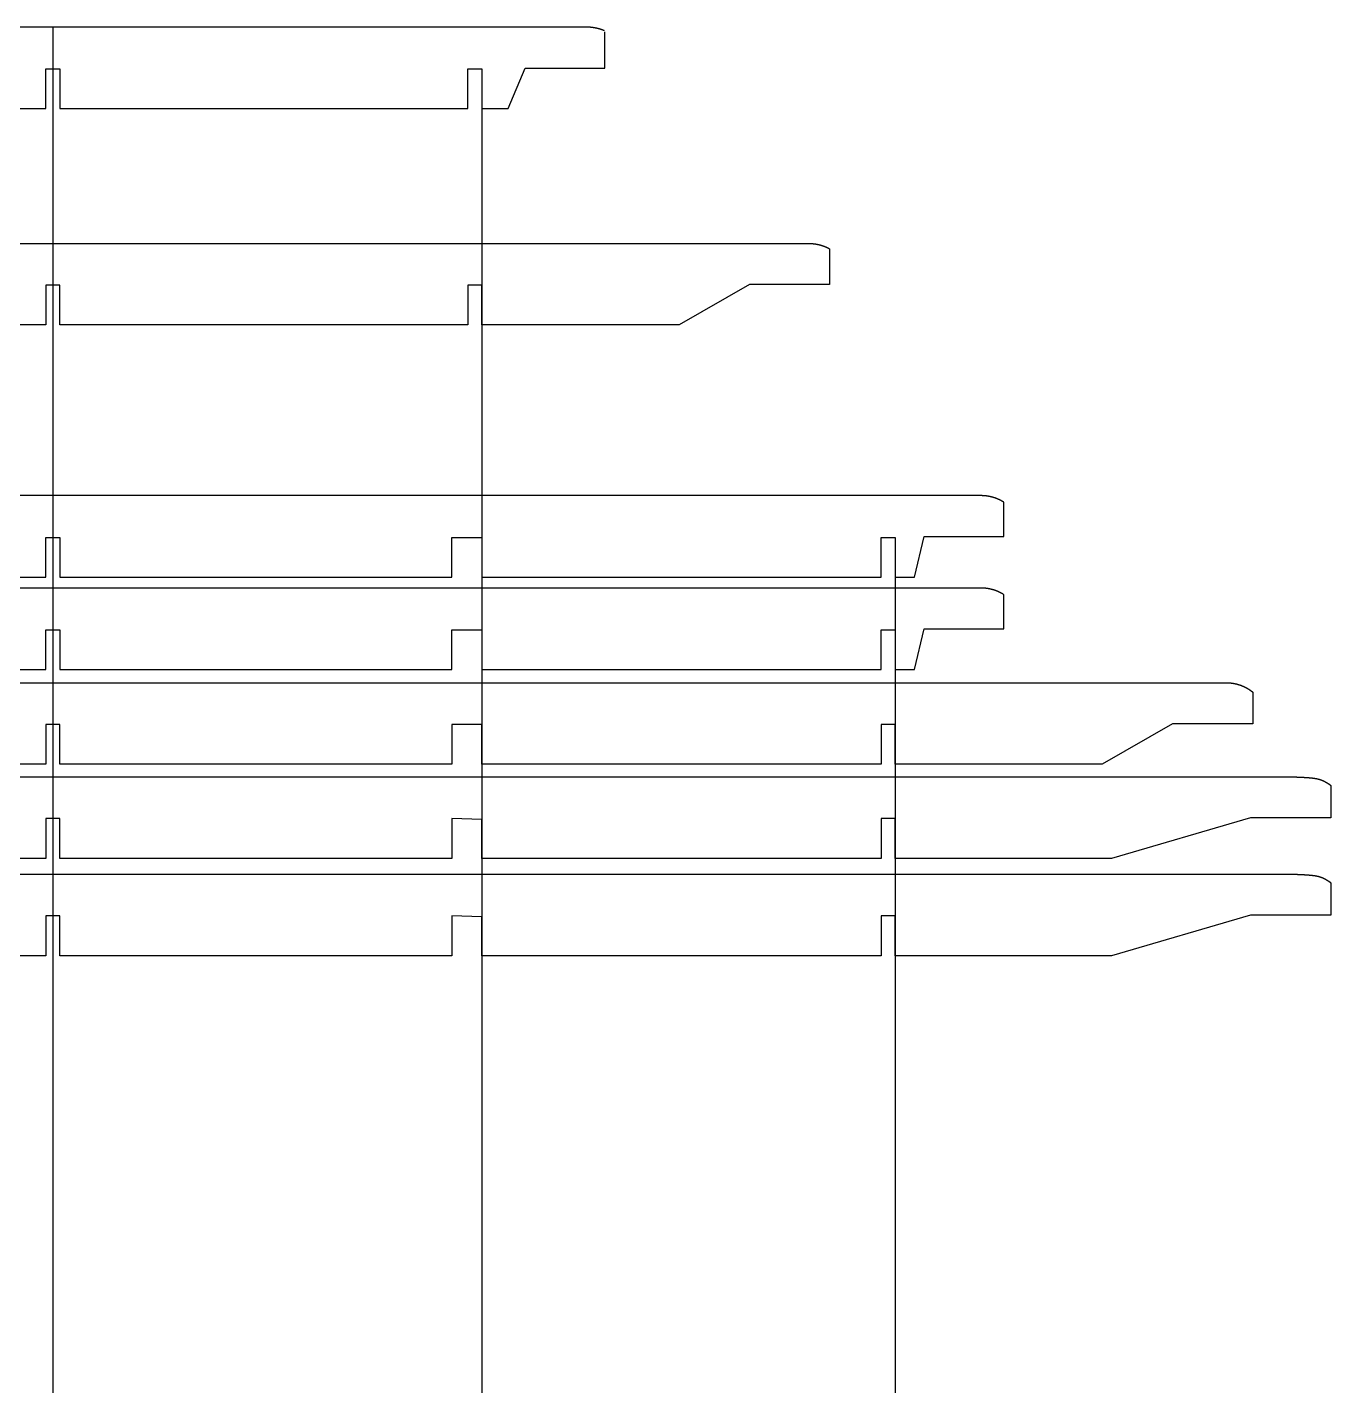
# Model space of a CAD drawing. Header units: inches. Extents: x -1514 to 1282, y -2074 to 286.
# Drawn here: x -766.76 to -733.97, y -480.41 to -446.22 of the extents above; entities that cross this region are included whole.
import ezdxf

# ---------------------------------------------------------------- set-up
doc = ezdxf.new("R2010")
doc.units = ezdxf.units.IN
doc.header["$LTSCALE"] = 0.1
doc.header["$MEASUREMENT"] = 0

msp = doc.modelspace()

# ---------------------------------------------------------------- linework, layer by layer
at = {"color": 3}
for p, q in [((-766.11619, -446.22219), (-766.10619, -538.7754)), ((-755.32692, -448.27219), (-755.32692, -539.32947)), ((-744.92567, -460.06), (-744.92567, -537.46393))]:
    msp.add_line(p, q, dxfattribs=at)
at = {"color": 7, "linetype": 'Continuous', "lineweight": 25}
for points in [[(-752.24211, -446.31229), (-752.24553, -446.31081), (-752.249, -446.30933), (-752.25248, -446.30786), (-752.25596, -446.3064), (-752.25945, -446.30496), (-752.26295, -446.30353), (-752.26645, -446.30211), (-752.26995, -446.30071), (-752.27347, -446.29931), (-752.27698, -446.29793), (-752.28051, -446.29656), (-752.28404, -446.29521), (-752.28757, -446.29387), (-752.29111, -446.29254), (-752.29465, -446.29122), (-752.2982, -446.28992), (-752.30176, -446.28863), (-752.30532, -446.28735), (-752.30888, -446.28608), (-752.31245, -446.28483), (-752.31603, -446.28359), (-752.31961, -446.28236), (-752.32319, -446.28115), (-752.32678, -446.27995), (-752.33037, -446.27876), (-752.33397, -446.27758), (-752.33757, -446.27641), (-752.34117, -446.27526), (-752.34478, -446.27412), (-752.3484, -446.273), (-752.35202, -446.27188), (-752.35564, -446.27078), (-752.35927, -446.26969), (-752.3629, -446.26862), (-752.36653, -446.26755), (-752.37017, -446.2665), (-752.37381, -446.26546), (-752.37746, -446.26444), (-752.38111, -446.26342), (-752.38476, -446.26242), (-752.38841, -446.26143), (-752.39207, -446.26046), (-752.39574, -446.25949), (-752.3994, -446.25854), (-752.40307, -446.2576), (-752.40674, -446.25668), (-752.41042, -446.25576), (-752.4141, -446.25486), (-752.41778, -446.25397), (-752.42146, -446.2531), (-752.42515, -446.25223), (-752.42884, -446.25138), (-752.43253, -446.25054), (-752.43622, -446.24972), (-752.43992, -446.2489), (-752.44362, -446.2481), (-752.44732, -446.24731), (-752.45102, -446.24654), (-752.45473, -446.24577), (-752.45844, -446.24502), (-752.46215, -446.24428), (-752.46586, -446.24356), (-752.46958, -446.24284), (-752.47329, -446.24214), (-752.47701, -446.24145), (-752.48073, -446.24077), (-752.48445, -446.24011), (-752.48817, -446.23945), (-752.4919, -446.23881), (-752.49562, -446.23819), (-752.49935, -446.23757), (-752.50308, -446.23697), (-752.50681, -446.23637), (-752.51054, -446.2358), (-752.51427, -446.23523), (-752.51801, -446.23468), (-752.52174, -446.23413), (-752.52548, -446.2336), (-752.52921, -446.23309), (-752.53295, -446.23258), (-752.53669, -446.23209), (-752.54043, -446.23161), (-752.54417, -446.23114), (-752.54791, -446.23068), (-752.55165, -446.23024), (-752.55539, -446.22981), (-752.55913, -446.22939), (-752.56287, -446.22898), (-752.56661, -446.22859), (-752.57035, -446.22821), (-752.5741, -446.22784), (-752.57784, -446.22748), (-752.58158, -446.22713), (-752.58532, -446.2268), (-752.5891, -446.22647), (-752.59289, -446.22616), (-752.59668, -446.22586), (-752.60048, -446.22557), (-752.60427, -446.22529), (-752.60806, -446.22503), (-752.61186, -446.22477), (-752.61565, -446.22453), (-752.61945, -446.2243), (-752.62325, -446.22409), (-752.62704, -446.22388), (-752.63084, -446.22369), (-752.63464, -446.2235), (-752.63844, -446.22333), (-752.64224, -446.22318), (-752.64604, -446.22303), (-752.64984, -446.2229), (-752.65364, -446.22277), (-752.65744, -446.22266), (-752.66124, -446.22256), (-752.66504, -446.22248), (-752.66884, -446.2224), (-752.67265, -446.22234), (-752.67645, -446.22228), (-752.68025, -446.22224), (-752.68405, -446.22221), (-752.68785, -446.2222), (-752.69163, -446.22219), (-779.54075, -446.22219)], [(-776.5554, -448.27219), (-766.29116, -448.27219), (-766.29116, -447.27219), (-765.94116, -447.27219), (-765.94116, -448.27219), (-755.67692, -448.27219), (-755.67692, -447.27219), (-755.32692, -447.27219), (-755.32692, -448.27219), (-754.66172, -448.27219), (-754.23518, -447.25134), (-752.22683, -447.25134), (-752.22683, -446.33535)], [(-785.12623, -451.66399), (-747.10615, -451.66399), (-747.10195, -451.66399), (-747.09773, -451.66402), (-747.09351, -451.66405), (-747.08929, -451.66411), (-747.08507, -451.66418), (-747.08085, -451.66426), (-747.07662, -451.66436), (-747.0724, -451.66448), (-747.06818, -451.66461), (-747.06396, -451.66475), (-747.05974, -451.66491), (-747.05552, -451.66509), (-747.0513, -451.66528), (-747.04708, -451.66549), (-747.04286, -451.66571), (-747.03864, -451.66595), (-747.03442, -451.6662), (-747.0302, -451.66647), (-747.02598, -451.66676), (-747.02177, -451.66706), (-747.01755, -451.66738), (-747.01334, -451.66771), (-747.00913, -451.66805), (-747.00492, -451.66842), (-747.00071, -451.6688), (-746.9965, -451.66919), (-746.99229, -451.6696), (-746.98809, -451.67002), (-746.98388, -451.67046), (-746.97968, -451.67092), (-746.97548, -451.67139), (-746.97128, -451.67188), (-746.96709, -451.67239), (-746.96289, -451.6729), (-746.9587, -451.67344), (-746.95451, -451.67399), (-746.95032, -451.67456), (-746.94614, -451.67514), (-746.94196, -451.67574), (-746.93778, -451.67635), (-746.93361, -451.67698), (-746.93152, -451.6773), (-746.92945, -451.67762), (-746.92533, -451.67828), (-746.9212, -451.67895), (-746.91708, -451.67963), (-746.91295, -451.68034), (-746.90883, -451.68106), (-746.90471, -451.68179), (-746.90059, -451.68254), (-746.89647, -451.68331), (-746.89236, -451.6841), (-746.88824, -451.6849), (-746.88413, -451.68571), (-746.88002, -451.68654), (-746.87591, -451.68739), (-746.87181, -451.68826), (-746.8677, -451.68914), (-746.8636, -451.69003), (-746.85951, -451.69094), (-746.85541, -451.69187), (-746.85132, -451.69282), (-746.84723, -451.69378), (-746.84314, -451.69475), (-746.83906, -451.69574), (-746.83498, -451.69675), (-746.8309, -451.69778), (-746.82683, -451.69881), (-746.82276, -451.69987), (-746.81869, -451.70094), (-746.81463, -451.70203), (-746.81057, -451.70313), (-746.80651, -451.70425), (-746.80246, -451.70539), (-746.79841, -451.70654), (-746.79437, -451.70771), (-746.79033, -451.70889), (-746.7863, -451.71009), (-746.78227, -451.7113), (-746.77824, -451.71253), (-746.77422, -451.71378), (-746.7702, -451.71504), (-746.76619, -451.71632), (-746.76219, -451.71761), (-746.75818, -451.71892), (-746.75419, -451.72025), (-746.7502, -451.72159), (-746.74621, -451.72294), (-746.74223, -451.72432), (-746.73825, -451.72571), (-746.73429, -451.72711), (-746.73032, -451.72853), (-746.72636, -451.72997), (-746.72241, -451.73142), (-746.71847, -451.73288), (-746.71453, -451.73437), (-746.71059, -451.73586), (-746.70667, -451.73738), (-746.70274, -451.73891), (-746.69883, -451.74045), (-746.69492, -451.74202), (-746.69102, -451.74359), (-746.68713, -451.74519), (-746.68324, -451.74679), (-746.67936, -451.74842), (-746.67549, -451.75006), (-746.67162, -451.75171), (-746.66776, -451.75338), (-746.66391, -451.75507), (-746.66007, -451.75677), (-746.65623, -451.75849), (-746.6524, -451.76022), (-746.64858, -451.76197), (-746.64477, -451.76374), (-746.64096, -451.76552), (-746.63716, -451.76731), (-746.63338, -451.76912), (-746.62959, -451.77095), (-746.62582, -451.77279), (-746.62206, -451.77465), (-746.6183, -451.77652), (-746.61456, -451.77841), (-746.61082, -451.78032), (-746.60709, -451.78224), (-746.60337, -451.78417), (-746.59966, -451.78613), (-746.59596, -451.78809), (-746.59227, -451.79007), (-746.57555, -451.79914), (-746.57555, -452.69345), (-748.59385, -452.69345), (-750.36146, -453.71399), (-755.32693, -453.71399), (-755.32693, -452.71399), (-755.67693, -452.71399), (-755.67693, -453.71399), (-765.94117, -453.71399), (-765.94117, -452.71399), (-766.29117, -452.71399), (-766.29117, -453.71399), (-776.55541, -453.71399)], [(-776.15415, -460.06), (-766.28991, -460.06), (-766.28991, -459.06), (-765.93991, -459.06), (-765.93991, -460.06), (-756.07567, -460.06), (-756.07567, -459.06), (-755.32567, -459.06), (-755.32567, -460.06), (-745.27567, -460.06), (-745.27567, -459.06), (-744.92567, -459.06), (-744.92567, -460.06), (-744.43833, -460.06), (-744.19443, -459.03969), (-742.18916, -459.03969), (-742.18916, -458.17862), (-742.20469, -458.16881), (-742.20863, -458.16635), (-742.21259, -458.1639), (-742.21656, -458.16147), (-742.22054, -458.15906), (-742.22454, -458.15667), (-742.22854, -458.1543), (-742.23256, -458.15194), (-742.23659, -458.1496), (-742.24064, -458.14728), (-742.24469, -458.14498), (-742.24876, -458.1427), (-742.25284, -458.14044), (-742.25693, -458.1382), (-742.26103, -458.13597), (-742.26514, -458.13376), (-742.26926, -458.13158), (-742.27339, -458.12941), (-742.27754, -458.12726), (-742.28169, -458.12512), (-742.28585, -458.12301), (-742.29003, -458.12092), (-742.29421, -458.11884), (-742.29841, -458.11679), (-742.30261, -458.11475), (-742.30682, -458.11273), (-742.31105, -458.11073), (-742.31528, -458.10875), (-742.31952, -458.10679), (-742.32377, -458.10485), (-742.32803, -458.10292), (-742.3323, -458.10102), (-742.33658, -458.09913), (-742.34087, -458.09727), (-742.34516, -458.09542), (-742.34946, -458.0936), (-742.35378, -458.09179), (-742.35809, -458.09), (-742.36242, -458.08823), (-742.36676, -458.08648), (-742.3711, -458.08475), (-742.37545, -458.08304), (-742.37981, -458.08135), (-742.38417, -458.07968), (-742.38854, -458.07802), (-742.39292, -458.07639), (-742.39731, -458.07478), (-742.4017, -458.07318), (-742.4061, -458.07161), (-742.4105, -458.07006), (-742.41491, -458.06852), (-742.41933, -458.06701), (-742.42376, -458.06551), (-742.42819, -458.06404), (-742.43262, -458.06258), (-742.43706, -458.06115), (-742.44151, -458.05973), (-742.44596, -458.05833), (-742.45042, -458.05696), (-742.45488, -458.0556), (-742.45935, -458.05427), (-742.46382, -458.05295), (-742.4683, -458.05166), (-742.47278, -458.05038), (-742.47726, -458.04913), (-742.48175, -458.04789), (-742.48625, -458.04668), (-742.49075, -458.04548), (-742.49525, -458.04431), (-742.49975, -458.04316), (-742.50426, -458.04202), (-742.50878, -458.04091), (-742.51329, -458.03982), (-742.51781, -458.03875), (-742.52234, -458.0377), (-742.52687, -458.03666), (-742.53143, -458.03565), (-742.536, -458.03465), (-742.54058, -458.03367), (-742.54516, -458.03271), (-742.54974, -458.03177), (-742.55433, -458.03085), (-742.55893, -458.02995), (-742.56353, -458.02907), (-742.56813, -458.02822), (-742.57274, -458.02738), (-742.57735, -458.02656), (-742.58196, -458.02576), (-742.58658, -458.02498), (-742.59121, -458.02422), (-742.59583, -458.02348), (-742.60046, -458.02276), (-742.6051, -458.02206), (-742.60973, -458.02138), (-742.61437, -458.02072), (-742.61902, -458.02008), (-742.62366, -458.01945), (-742.62831, -458.01885), (-742.63296, -458.01827), (-742.63761, -458.01771), (-742.64227, -458.01717), (-742.64693, -458.01665), (-742.65159, -458.01614), (-742.65625, -458.01566), (-742.66091, -458.0152), (-742.66558, -458.01476), (-742.67024, -458.01433), (-742.67491, -458.01393), (-742.67958, -458.01355), (-742.68425, -458.01318), (-742.68892, -458.01284), (-742.6936, -458.01251), (-742.69827, -458.01221), (-742.70295, -458.01192), (-742.70762, -458.01166), (-742.7123, -458.01141), (-742.71697, -458.01118), (-742.72165, -458.01098), (-742.72633, -458.01079), (-742.731, -458.01062), (-742.73568, -458.01048), (-742.74036, -458.01035), (-742.74503, -458.01024), (-742.74971, -458.01015), (-742.75438, -458.01008), (-742.75906, -458.01003), (-742.76373, -458.01001), (-742.76838, -458.01), (-789.46145, -458.01)], [(-776.1539, -462.38545), (-766.28965, -462.38545), (-766.28965, -461.38545), (-765.93965, -461.38545), (-765.93965, -462.38545), (-756.07541, -462.38545), (-756.07541, -461.38545), (-755.32541, -461.38545), (-755.32541, -462.38545), (-745.27541, -462.38545), (-745.27541, -461.38545), (-744.92541, -461.38545), (-744.92541, -462.38545), (-744.43808, -462.38545), (-744.19418, -461.36514), (-742.18891, -461.36514), (-742.18891, -460.50407), (-742.20444, -460.49426), (-742.20838, -460.4918), (-742.21234, -460.48935), (-742.21631, -460.48692), (-742.22029, -460.48451), (-742.22429, -460.48212), (-742.22829, -460.47975), (-742.23231, -460.47739), (-742.23634, -460.47505), (-742.24039, -460.47273), (-742.24444, -460.47043), (-742.24851, -460.46815), (-742.25259, -460.46589), (-742.25667, -460.46365), (-742.26077, -460.46142), (-742.26489, -460.45921), (-742.26901, -460.45703), (-742.27314, -460.45486), (-742.27728, -460.45271), (-742.28144, -460.45057), (-742.2856, -460.44846), (-742.28978, -460.44637), (-742.29396, -460.44429), (-742.29816, -460.44224), (-742.30236, -460.4402), (-742.30657, -460.43818), (-742.3108, -460.43618), (-742.31503, -460.4342), (-742.31927, -460.43224), (-742.32352, -460.4303), (-742.32778, -460.42837), (-742.33205, -460.42647), (-742.33633, -460.42458), (-742.34062, -460.42272), (-742.34491, -460.42087), (-742.34921, -460.41905), (-742.35352, -460.41724), (-742.35784, -460.41545), (-742.36217, -460.41368), (-742.36651, -460.41193), (-742.37085, -460.4102), (-742.3752, -460.40849), (-742.37955, -460.4068), (-742.38392, -460.40513), (-742.38829, -460.40347), (-742.39267, -460.40184), (-742.39706, -460.40023), (-742.40145, -460.39863), (-742.40585, -460.39706), (-742.41025, -460.39551), (-742.41466, -460.39397), (-742.41908, -460.39246), (-742.4235, -460.39096), (-742.42793, -460.38949), (-742.43237, -460.38803), (-742.43681, -460.3866), (-742.44126, -460.38518), (-742.44571, -460.38378), (-742.45017, -460.38241), (-742.45463, -460.38105), (-742.4591, -460.37972), (-742.46357, -460.3784), (-742.46805, -460.37711), (-742.47253, -460.37583), (-742.47701, -460.37458), (-742.4815, -460.37334), (-742.486, -460.37213), (-742.4905, -460.37093), (-742.495, -460.36976), (-742.4995, -460.36861), (-742.50401, -460.36747), (-742.50853, -460.36636), (-742.51304, -460.36527), (-742.51756, -460.3642), (-742.52209, -460.36315), (-742.52662, -460.36211), (-742.53118, -460.3611), (-742.53575, -460.3601), (-742.54033, -460.35912), (-742.54491, -460.35816), (-742.54949, -460.35722), (-742.55408, -460.3563), (-742.55868, -460.3554), (-742.56328, -460.35452), (-742.56788, -460.35367), (-742.57249, -460.35283), (-742.5771, -460.35201), (-742.58171, -460.35121), (-742.58633, -460.35043), (-742.59096, -460.34967), (-742.59558, -460.34893), (-742.60021, -460.34821), (-742.60485, -460.34751), (-742.60948, -460.34683), (-742.61412, -460.34617), (-742.61876, -460.34553), (-742.62341, -460.3449), (-742.62806, -460.3443), (-742.63271, -460.34372), (-742.63736, -460.34316), (-742.64202, -460.34262), (-742.64667, -460.3421), (-742.65133, -460.34159), (-742.656, -460.34111), (-742.66066, -460.34065), (-742.66532, -460.34021), (-742.66999, -460.33978), (-742.67466, -460.33938), (-742.67933, -460.339), (-742.684, -460.33863), (-742.68867, -460.33829), (-742.69335, -460.33796), (-742.69802, -460.33766), (-742.70269, -460.33737), (-742.70737, -460.33711), (-742.71205, -460.33686), (-742.71672, -460.33663), (-742.7214, -460.33643), (-742.72608, -460.33624), (-742.73075, -460.33607), (-742.73543, -460.33593), (-742.74011, -460.3358), (-742.74478, -460.33569), (-742.74946, -460.3356), (-742.75413, -460.33553), (-742.75881, -460.33548), (-742.76348, -460.33546), (-742.76812, -460.33545), (-789.4612, -460.33545)], [(-795.63743, -462.71819), (-736.59138, -462.71819), (-736.58595, -462.71821), (-736.58049, -462.71825), (-736.57503, -462.71832), (-736.56956, -462.71842), (-736.56409, -462.71855), (-736.55863, -462.71871), (-736.55316, -462.7189), (-736.54769, -462.71912), (-736.54222, -462.71937), (-736.53675, -462.71964), (-736.53128, -462.71994), (-736.52581, -462.72028), (-736.52034, -462.72064), (-736.51487, -462.72103), (-736.50941, -462.72145), (-736.50394, -462.72189), (-736.49848, -462.72237), (-736.49301, -462.72287), (-736.48755, -462.72341), (-736.48209, -462.72397), (-736.47663, -462.72456), (-736.47118, -462.72518), (-736.46573, -462.72582), (-736.46028, -462.7265), (-736.45483, -462.7272), (-736.44939, -462.72794), (-736.44395, -462.7287), (-736.43851, -462.72949), (-736.43308, -462.7303), (-736.42765, -462.73115), (-736.42223, -462.73202), (-736.41681, -462.73292), (-736.4114, -462.73385), (-736.40599, -462.73481), (-736.40058, -462.7358), (-736.39518, -462.73681), (-736.38979, -462.73785), (-736.3844, -462.73892), (-736.37902, -462.74002), (-736.37365, -462.74115), (-736.36828, -462.7423), (-736.36292, -462.74349), (-736.35756, -462.7447), (-736.35221, -462.74594), (-736.34687, -462.7472), (-736.34154, -462.7485), (-736.33621, -462.74982), (-736.3309, -462.75117), (-736.32559, -462.75254), (-736.32029, -462.75395), (-736.31499, -462.75538), (-736.30971, -462.75684), (-736.30444, -462.75833), (-736.29917, -462.75985), (-736.29392, -462.76139), (-736.28867, -462.76296), (-736.28343, -462.76456), (-736.27821, -462.76619), (-736.27299, -462.76784), (-736.26779, -462.76952), (-736.26259, -462.77123), (-736.25741, -462.77297), (-736.25224, -462.77473), (-736.24708, -462.77652), (-736.24193, -462.77834), (-736.23679, -462.78019), (-736.23166, -462.78206), (-736.22653, -462.78397), (-736.22142, -462.7859), (-736.21631, -462.78786), (-736.21121, -462.78985), (-736.20612, -462.79187), (-736.20104, -462.79392), (-736.19597, -462.79599), (-736.19091, -462.79809), (-736.18586, -462.80022), (-736.18082, -462.80238), (-736.17579, -462.80456), (-736.17078, -462.80677), (-736.16577, -462.80901), (-736.16077, -462.81128), (-736.15578, -462.81357), (-736.15081, -462.81589), (-736.14585, -462.81824), (-736.1409, -462.82061), (-736.13596, -462.82301), (-736.13103, -462.82544), (-736.12612, -462.82789), (-736.12121, -462.83037), (-736.11632, -462.83287), (-736.11145, -462.83541), (-736.10659, -462.83796), (-736.10174, -462.84055), (-736.0969, -462.84316), (-736.09208, -462.84579), (-736.08727, -462.84846), (-736.08248, -462.85114), (-736.0777, -462.85385), (-736.07293, -462.85659), (-736.06818, -462.85936), (-736.06345, -462.86214), (-736.05873, -462.86496), (-736.05402, -462.8678), (-736.04934, -462.87066), (-736.04466, -462.87355), (-736.04001, -462.87646), (-736.03537, -462.8794), (-736.03074, -462.88236), (-736.02614, -462.88535), (-736.02155, -462.88836), (-736.01697, -462.89139), (-736.01242, -462.89445), (-736.00788, -462.89753), (-736.00336, -462.90064), (-735.99886, -462.90377), (-735.99437, -462.90693), (-735.98991, -462.9101), (-735.98546, -462.91331), (-735.98103, -462.91653), (-735.97662, -462.91978), (-735.97223, -462.92305), (-735.96786, -462.92635), (-735.96351, -462.92966), (-735.95917, -462.933), (-735.95486, -462.93637), (-735.95057, -462.93975), (-735.9463, -462.94316), (-735.93281, -462.95406), (-735.93281, -463.74815), (-737.95111, -463.74815), (-739.71787, -464.76819), (-744.92516, -464.76819), (-744.92516, -463.76819), (-745.27516, -463.76819), (-745.27516, -464.76819), (-755.32516, -464.76819), (-755.32516, -463.76819), (-756.07516, -463.76819), (-756.07516, -464.76819), (-765.9394, -464.76819), (-765.9394, -463.76819), (-766.2894, -463.76819), (-766.2894, -464.76819), (-776.15365, -464.76819)], [(-797.32873, -465.08683), (-734.89956, -465.08683), (-734.89675, -465.08692), (-734.8943, -465.08699), (-734.89186, -465.08706), (-734.88943, -465.08714), (-734.887, -465.08721), (-734.88458, -465.08729), (-734.88216, -465.08736), (-734.87975, -465.08743), (-734.87735, -465.08751), (-734.87495, -465.08758), (-734.87256, -465.08766), (-734.87018, -465.08773), (-734.8678, -465.08781), (-734.86542, -465.08789), (-734.86306, -465.08796), (-734.8607, -465.08804), (-734.85834, -465.08811), (-734.85599, -465.08819), (-734.85365, -465.08827), (-734.85131, -465.08835), (-734.84898, -465.08842), (-734.84665, -465.0885), (-734.84434, -465.08858), (-734.84202, -465.08866), (-734.83971, -465.08873), (-734.83741, -465.08881), (-734.83512, -465.08889), (-734.83283, -465.08897), (-734.83054, -465.08905), (-734.82826, -465.08913), (-734.82599, -465.08921), (-734.82372, -465.08929), (-734.82146, -465.08937), (-734.81921, -465.08945), (-734.81696, -465.08953), (-734.81472, -465.08961), (-734.81248, -465.08969), (-734.81025, -465.08977), (-734.80802, -465.08985), (-734.8058, -465.08994), (-734.80358, -465.09002), (-734.80138, -465.0901), (-734.79917, -465.09018), (-734.79697, -465.09027), (-734.79478, -465.09035), (-734.7926, -465.09043), (-734.79042, -465.09051), (-734.78824, -465.0906), (-734.78607, -465.09068), (-734.78391, -465.09077), (-734.78175, -465.09085), (-734.7796, -465.09093), (-734.77745, -465.09102), (-734.77531, -465.0911), (-734.77317, -465.09119), (-734.77104, -465.09128), (-734.76892, -465.09136), (-734.7668, -465.09145), (-734.76469, -465.09153), (-734.76258, -465.09162), (-734.76048, -465.09171), (-734.75838, -465.09179), (-734.75629, -465.09188), (-734.75421, -465.09197), (-734.75213, -465.09205), (-734.75005, -465.09214), (-734.74798, -465.09223), (-734.74592, -465.09232), (-734.74386, -465.09241), (-734.74181, -465.09249), (-734.73976, -465.09258), (-734.73772, -465.09267), (-734.73568, -465.09276), (-734.73365, -465.09285), (-734.73163, -465.09294), (-734.72961, -465.09303), (-734.72759, -465.09312), (-734.72558, -465.09321), (-734.72358, -465.0933), (-734.72158, -465.09339), (-734.71959, -465.09348), (-734.7176, -465.09358), (-734.71562, -465.09367), (-734.71364, -465.09376), (-734.71167, -465.09385), (-734.7097, -465.09394), (-734.70774, -465.09404), (-734.70578, -465.09413), (-734.70383, -465.09422), (-734.70189, -465.09432), (-734.69995, -465.09441), (-734.69801, -465.0945), (-734.69608, -465.0946), (-734.69416, -465.09469), (-734.69224, -465.09479), (-734.69032, -465.09488), (-734.68842, -465.09497), (-734.68651, -465.09507), (-734.68461, -465.09517), (-734.68272, -465.09526), (-734.68083, -465.09536), (-734.67895, -465.09545), (-734.67707, -465.09555), (-734.6752, -465.09565), (-734.67333, -465.09574), (-734.67147, -465.09584), (-734.66961, -465.09594), (-734.66776, -465.09603), (-734.66591, -465.09613), (-734.66407, -465.09623), (-734.66223, -465.09633), (-734.6604, -465.09643), (-734.65857, -465.09652), (-734.65675, -465.09662), (-734.65493, -465.09672), (-734.65312, -465.09682), (-734.65131, -465.09692), (-734.64951, -465.09702), (-734.64771, -465.09712), (-734.64592, -465.09722), (-734.64413, -465.09732), (-734.64235, -465.09742), (-734.64057, -465.09752), (-734.6388, -465.09762), (-734.63703, -465.09773), (-734.63527, -465.09783), (-734.63351, -465.09793), (-734.63176, -465.09803), (-734.63001, -465.09813), (-734.62827, -465.09824), (-734.62653, -465.09834), (-734.6248, -465.09844), (-734.62307, -465.09855), (-734.62135, -465.09865), (-734.61963, -465.09875), (-734.61791, -465.09886), (-734.61621, -465.09896), (-734.6145, -465.09907), (-734.6128, -465.09917), (-734.61111, -465.09927), (-734.60942, -465.09938), (-734.60773, -465.09949), (-734.60605, -465.09959), (-734.60437, -465.0997), (-734.6027, -465.0998), (-734.60104, -465.09991), (-734.59938, -465.10002), (-734.59772, -465.10012), (-734.59607, -465.10023), (-734.59442, -465.10034), (-734.59278, -465.10044), (-734.59114, -465.10055), (-734.5895, -465.10066), (-734.58787, -465.10077), (-734.58625, -465.10088), (-734.58463, -465.10099), (-734.58302, -465.1011), (-734.5814, -465.1012), (-734.5798, -465.10131), (-734.5782, -465.10142), (-734.5766, -465.10153), (-734.57501, -465.10164), (-734.57342, -465.10175), (-734.57184, -465.10186), (-734.57026, -465.10198), (-734.56868, -465.10209), (-734.56712, -465.1022), (-734.56555, -465.10231), (-734.56399, -465.10242), (-734.56243, -465.10253), (-734.56088, -465.10265), (-734.55933, -465.10276), (-734.55779, -465.10287), (-734.55625, -465.10298), (-734.55472, -465.1031), (-734.55319, -465.10321), (-734.55166, -465.10332), (-734.55014, -465.10344), (-734.54863, -465.10355), (-734.54712, -465.10367), (-734.54561, -465.10378), (-734.54411, -465.1039), (-734.54261, -465.10401), (-734.54111, -465.10413), (-734.53962, -465.10424), (-734.53814, -465.10436), (-734.53665, -465.10448), (-734.53518, -465.10459), (-734.5337, -465.10471), (-734.53224, -465.10483), (-734.53077, -465.10494), (-734.52931, -465.10506), (-734.52786, -465.10518), (-734.5264, -465.1053), (-734.52496, -465.10541), (-734.52351, -465.10553), (-734.52208, -465.10565), (-734.52064, -465.10577), (-734.51921, -465.10589), (-734.51778, -465.10601), (-734.51636, -465.10613), (-734.51494, -465.10625), (-734.51353, -465.10637), (-734.51212, -465.10649), (-734.51072, -465.10661), (-734.50931, -465.10673), (-734.50792, -465.10685), (-734.50652, -465.10697), (-734.50513, -465.10709), (-734.50375, -465.10721), (-734.50237, -465.10734), (-734.50099, -465.10746), (-734.49962, -465.10758), (-734.49825, -465.1077), (-734.49689, -465.10783), (-734.49553, -465.10795), (-734.49417, -465.10807), (-734.49282, -465.1082), (-734.49147, -465.10832), (-734.49012, -465.10845), (-734.48878, -465.10857), (-734.48745, -465.1087), (-734.48611, -465.10882), (-734.48478, -465.10895), (-734.48346, -465.10907), (-734.48214, -465.1092), (-734.48082, -465.10932), (-734.47951, -465.10945), (-734.4782, -465.10958), (-734.47689, -465.1097), (-734.47559, -465.10983), (-734.4743, -465.10996), (-734.473, -465.11008), (-734.47171, -465.11021), (-734.47043, -465.11034), (-734.46914, -465.11047), (-734.46787, -465.1106), (-734.46659, -465.11072), (-734.46532, -465.11085), (-734.46405, -465.11098), (-734.46279, -465.11111), (-734.46153, -465.11124), (-734.46028, -465.11137), (-734.45903, -465.1115), (-734.45778, -465.11163), (-734.45653, -465.11176), (-734.45529, -465.11189), (-734.45406, -465.11202), (-734.45282, -465.11216), (-734.45159, -465.11229), (-734.45037, -465.11242), (-734.44915, -465.11255), (-734.44793, -465.11268), (-734.44671, -465.11282), (-734.4455, -465.11295), (-734.44429, -465.11308), (-734.44309, -465.11322), (-734.44189, -465.11335), (-734.44069, -465.11348), (-734.4395, -465.11362), (-734.43831, -465.11375), (-734.43713, -465.11389), (-734.43594, -465.11402), (-734.43476, -465.11416), (-734.43359, -465.11429), (-734.43242, -465.11443), (-734.43125, -465.11456), (-734.43008, -465.1147), (-734.42892, -465.11484), (-734.42777, -465.11497), (-734.42661, -465.11511), (-734.42546, -465.11525), (-734.42431, -465.11539), (-734.42317, -465.11552), (-734.42203, -465.11566), (-734.42089, -465.1158), (-734.41976, -465.11594), (-734.41863, -465.11608), (-734.4175, -465.11622), (-734.41638, -465.11636), (-734.41526, -465.1165), (-734.41415, -465.11663), (-734.41303, -465.11677), (-734.41192, -465.11692), (-734.41082, -465.11706), (-734.40971, -465.1172), (-734.40861, -465.11734), (-734.40752, -465.11748), (-734.40643, -465.11762), (-734.40534, -465.11776), (-734.40425, -465.1179), (-734.40317, -465.11805), (-734.40209, -465.11819), (-734.40101, -465.11833), (-734.39994, -465.11848), (-734.39887, -465.11862), (-734.3978, -465.11876), (-734.39674, -465.11891), (-734.39568, -465.11905), (-734.39462, -465.1192), (-734.39357, -465.11934), (-734.39252, -465.11948), (-734.39147, -465.11963), (-734.39042, -465.11978), (-734.38938, -465.11992), (-734.38835, -465.12007), (-734.38731, -465.12021), (-734.38628, -465.12036), (-734.38525, -465.12051), (-734.38422, -465.12065), (-734.3832, -465.1208), (-734.38218, -465.12095), (-734.38117, -465.1211), (-734.38015, -465.12124), (-734.37914, -465.12139), (-734.37814, -465.12154), (-734.37713, -465.12169), (-734.37613, -465.12184), (-734.37513, -465.12199), (-734.37414, -465.12214), (-734.37315, -465.12229), (-734.37216, -465.12244), (-734.37117, -465.12259), (-734.37019, -465.12274), (-734.36921, -465.12289), (-734.36823, -465.12304), (-734.36726, -465.12319), (-734.36629, -465.12335), (-734.36532, -465.1235), (-734.36435, -465.12365), (-734.36339, -465.1238), (-734.36243, -465.12396), (-734.36147, -465.12411), (-734.36052, -465.12426), (-734.35957, -465.12442), (-734.35862, -465.12457), (-734.35768, -465.12472), (-734.35673, -465.12488), (-734.35579, -465.12503), (-734.35486, -465.12519), (-734.35392, -465.12534), (-734.35299, -465.1255), (-734.35206, -465.12566), (-734.35114, -465.12581), (-734.35022, -465.12597), (-734.3493, -465.12612), (-734.34838, -465.12628), (-734.34746, -465.12644), (-734.34655, -465.1266), (-734.34564, -465.12675), (-734.34474, -465.12691), (-734.34383, -465.12707), (-734.34293, -465.12723), (-734.34203, -465.12739), (-734.34114, -465.12755), (-734.34025, -465.12771), (-734.33936, -465.12787), (-734.33847, -465.12803), (-734.33758, -465.12819), (-734.3367, -465.12835), (-734.33582, -465.12851), (-734.33494, -465.12867), (-734.33407, -465.12883), (-734.3332, -465.12899), (-734.33233, -465.12915), (-734.33146, -465.12931), (-734.3306, -465.12948), (-734.32974, -465.12964), (-734.32888, -465.1298), (-734.32802, -465.12997), (-734.32717, -465.13013), (-734.32632, -465.13029), (-734.32547, -465.13046), (-734.32462, -465.13062), (-734.32378, -465.13079), (-734.32293, -465.13095), (-734.3221, -465.13112), (-734.32126, -465.13128), (-734.32042, -465.13145), (-734.31959, -465.13161), (-734.31876, -465.13178), (-734.31794, -465.13195), (-734.31711, -465.13211), (-734.31629, -465.13228), (-734.31547, -465.13245), (-734.31465, -465.13261), (-734.31384, -465.13278), (-734.31303, -465.13295), (-734.31222, -465.13312), (-734.31141, -465.13329), (-734.3106, -465.13346), (-734.3098, -465.13363), (-734.309, -465.1338), (-734.3082, -465.13397), (-734.3074, -465.13414), (-734.30661, -465.13431), (-734.30582, -465.13448), (-734.30503, -465.13465), (-734.30424, -465.13482), (-734.30346, -465.13499), (-734.30267, -465.13516), (-734.30189, -465.13534), (-734.30111, -465.13551), (-734.30034, -465.13568), (-734.29956, -465.13585), (-734.29879, -465.13603), (-734.29802, -465.1362), (-734.29726, -465.13637), (-734.29649, -465.13655), (-734.29573, -465.13672), (-734.29497, -465.1369), (-734.29421, -465.13707), (-734.29345, -465.13725), (-734.2927, -465.13742), (-734.29195, -465.1376), (-734.2912, -465.13777), (-734.29045, -465.13795), (-734.2897, -465.13813), (-734.28896, -465.1383), (-734.28822, -465.13848), (-734.28748, -465.13866), (-734.28674, -465.13884), (-734.28599, -465.13902), (-734.28526, -465.1392), (-734.28453, -465.13938), (-734.2838, -465.13955), (-734.28307, -465.13973), (-734.28234, -465.13991), (-734.28162, -465.14009), (-734.2809, -465.14027), (-734.28018, -465.14045), (-734.27946, -465.14063), (-734.27874, -465.14082), (-734.27803, -465.141), (-734.27732, -465.14118), (-734.27661, -465.14136), (-734.2759, -465.14154), (-734.27519, -465.14172), (-734.27449, -465.14191), (-734.27379, -465.14209), (-734.27309, -465.14227), (-734.27239, -465.14246), (-734.27169, -465.14264), (-734.271, -465.14283), (-734.2703, -465.14301), (-734.26961, -465.14319), (-734.26892, -465.14338), (-734.26824, -465.14356), (-734.26755, -465.14375), (-734.26687, -465.14394), (-734.26618, -465.14412), (-734.2655, -465.14431), (-734.26483, -465.1445), (-734.26415, -465.14468), (-734.26347, -465.14487), (-734.2628, -465.14506), (-734.26213, -465.14525), (-734.26146, -465.14543), (-734.26079, -465.14562), (-734.26013, -465.14581), (-734.25946, -465.146), (-734.2588, -465.14619), (-734.25814, -465.14638), (-734.25748, -465.14657), (-734.25682, -465.14676), (-734.25616, -465.14695), (-734.25551, -465.14714), (-734.25486, -465.14733), (-734.2542, -465.14752), (-734.25355, -465.14771), (-734.25291, -465.14791), (-734.25226, -465.1481), (-734.25161, -465.14829), (-734.25097, -465.14848), (-734.25033, -465.14868), (-734.24969, -465.14887), (-734.24905, -465.14906), (-734.24841, -465.14926), (-734.24778, -465.14945), (-734.24714, -465.14965), (-734.24588, -465.15003), (-734.24463, -465.15043), (-734.24337, -465.15082), (-734.24213, -465.15121), (-734.24089, -465.1516), (-734.23966, -465.152), (-734.23843, -465.1524), (-734.23721, -465.15279), (-734.23599, -465.15319), (-734.23478, -465.15359), (-734.23357, -465.15399), (-734.23237, -465.15439), (-734.23118, -465.1548), (-734.22999, -465.1552), (-734.22881, -465.15561), (-734.22763, -465.15601), (-734.22645, -465.15642), (-734.22529, -465.15683), (-734.22412, -465.15724), (-734.22296, -465.15765), (-734.22181, -465.15806), (-734.22066, -465.15847), (-734.21951, -465.15889), (-734.21837, -465.1593), (-734.21724, -465.15972), (-734.21611, -465.16013), (-734.21498, -465.16055), (-734.21386, -465.16097), (-734.21274, -465.16139), (-734.21163, -465.16181), (-734.21052, -465.16223), (-734.20941, -465.16266), (-734.20831, -465.16308), (-734.20721, -465.1635), (-734.20612, -465.16393), (-734.20503, -465.16436), (-734.20394, -465.16478), (-734.20286, -465.16521), (-734.20178, -465.16564), (-734.20071, -465.16607), (-734.19964, -465.1665), (-734.19857, -465.16694), (-734.1975, -465.16737), (-734.19644, -465.16781), (-734.19539, -465.16824), (-734.19433, -465.16868), (-734.19328, -465.16911), (-734.19223, -465.16955), (-734.19118, -465.16999), (-734.19014, -465.17043), (-734.1891, -465.17087), (-734.18806, -465.17131), (-734.18703, -465.17175), (-734.186, -465.1722), (-734.18497, -465.17264), (-734.18394, -465.17309), (-734.18292, -465.17353), (-734.18189, -465.17398), (-734.18087, -465.17443), (-734.17986, -465.17487), (-734.17884, -465.17532), (-734.17783, -465.17577), (-734.17682, -465.17622), (-734.1758, -465.17668), (-734.1738, -465.17758), (-734.17179, -465.17849), (-734.16979, -465.1794), (-734.1678, -465.18031), (-734.1673, -465.18054), (-734.1668, -465.18077), (-734.16579, -465.18124), (-734.16379, -465.18217), (-734.16179, -465.1831), (-734.15979, -465.18404), (-734.15779, -465.18498), (-734.1558, -465.18593), (-734.1538, -465.18688), (-734.15181, -465.18784), (-734.14982, -465.1888), (-734.14783, -465.18977), (-734.14585, -465.19074), (-734.14386, -465.19171), (-734.14188, -465.19269), (-734.1399, -465.19367), (-734.13792, -465.19466), (-734.13594, -465.19565), (-734.13397, -465.19665), (-734.132, -465.19765), (-734.13003, -465.19865), (-734.12806, -465.19966), (-734.12609, -465.20068), (-734.12413, -465.20169), (-734.12217, -465.20272), (-734.12021, -465.20374), (-734.11825, -465.20477), (-734.11629, -465.20581), (-734.11434, -465.20685), (-734.11239, -465.20789), (-734.11044, -465.20894), (-734.10849, -465.20999), (-734.10655, -465.21105), (-734.10461, -465.21211), (-734.10267, -465.21317), (-734.10073, -465.21424), (-734.09879, -465.21532), (-734.09686, -465.2164), (-734.09493, -465.21748), (-734.093, -465.21856), (-734.09107, -465.21965), (-734.08915, -465.22075), (-734.08723, -465.22185), (-734.08531, -465.22295), (-734.08339, -465.22406), (-734.08148, -465.22517), (-734.07956, -465.22628), (-734.07765, -465.2274), (-734.07575, -465.22853), (-734.07384, -465.22966), (-734.07194, -465.23079), (-734.07004, -465.23192), (-734.06814, -465.23307), (-734.06624, -465.23421), (-734.06435, -465.23536), (-734.06246, -465.23651), (-734.06057, -465.23767), (-734.05869, -465.23883), (-734.05681, -465.23999), (-734.05493, -465.24116), (-734.05305, -465.24234), (-734.05117, -465.24351), (-734.0493, -465.24469), (-734.04743, -465.24588), (-734.04556, -465.24707), (-734.0437, -465.24826), (-734.04184, -465.24946), (-734.03998, -465.25066), (-734.03812, -465.25187), (-734.03627, -465.25307), (-734.03442, -465.25429), (-734.03257, -465.25551), (-734.03072, -465.25673), (-734.02888, -465.25795), (-734.02704, -465.25918), (-734.0252, -465.26041), (-734.02337, -465.26165), (-734.02153, -465.26289), (-734.01971, -465.26414), (-734.01788, -465.26539), (-734.01606, -465.26664), (-734.01424, -465.2679), (-734.01242, -465.26916), (-734.0106, -465.27042), (-734.00879, -465.27169), (-734.00698, -465.27296), (-734.00518, -465.27424), (-734.00337, -465.27552), (-734.00157, -465.2768), (-733.99977, -465.27809), (-733.99798, -465.27938), (-733.99619, -465.28068), (-733.9944, -465.28197), (-733.99261, -465.28328), (-733.99083, -465.28458), (-733.98905, -465.2859), (-733.98728, -465.28721), (-733.9855, -465.28853), (-733.98373, -465.28985), (-733.98197, -465.29118), (-733.9802, -465.29251), (-733.96855, -465.30132), (-733.96855, -466.11683), (-735.98998, -466.11683), (-739.48873, -467.13683), (-744.92494, -467.13683), (-744.92494, -466.13683), (-745.27494, -466.13683), (-745.27494, -467.13683), (-755.32494, -467.13683), (-755.32494, -466.15658), (-756.07494, -466.13748), (-756.07494, -467.13683), (-765.93918, -467.13683), (-765.93918, -466.13683), (-766.28918, -466.13683), (-766.28918, -467.13683), (-776.15342, -467.13683)], [(-797.32847, -467.53552), (-734.8993, -467.53552), (-734.89648, -467.5356), (-734.89404, -467.53567), (-734.8916, -467.53575), (-734.88916, -467.53582), (-734.88673, -467.53589), (-734.88431, -467.53597), (-734.8819, -467.53604), (-734.87949, -467.53612), (-734.87709, -467.53619), (-734.87469, -467.53627), (-734.8723, -467.53634), (-734.86991, -467.53642), (-734.86753, -467.53649), (-734.86516, -467.53657), (-734.86279, -467.53664), (-734.86043, -467.53672), (-734.85808, -467.5368), (-734.85573, -467.53687), (-734.85338, -467.53695), (-734.85105, -467.53703), (-734.84872, -467.53711), (-734.84639, -467.53718), (-734.84407, -467.53726), (-734.84176, -467.53734), (-734.83945, -467.53742), (-734.83715, -467.5375), (-734.83485, -467.53757), (-734.83256, -467.53765), (-734.83028, -467.53773), (-734.828, -467.53781), (-734.82573, -467.53789), (-734.82346, -467.53797), (-734.8212, -467.53805), (-734.81894, -467.53813), (-734.81669, -467.53821), (-734.81445, -467.53829), (-734.81221, -467.53837), (-734.80998, -467.53846), (-734.80775, -467.53854), (-734.80553, -467.53862), (-734.80332, -467.5387), (-734.80111, -467.53878), (-734.79891, -467.53887), (-734.79671, -467.53895), (-734.79452, -467.53903), (-734.79233, -467.53911), (-734.79015, -467.5392), (-734.78798, -467.53928), (-734.78581, -467.53936), (-734.78364, -467.53945), (-734.78149, -467.53953), (-734.77933, -467.53962), (-734.77719, -467.5397), (-734.77505, -467.53979), (-734.77291, -467.53987), (-734.77078, -467.53996), (-734.76866, -467.54004), (-734.76654, -467.54013), (-734.76442, -467.54022), (-734.76232, -467.5403), (-734.76021, -467.54039), (-734.75812, -467.54047), (-734.75603, -467.54056), (-734.75394, -467.54065), (-734.75186, -467.54074), (-734.74979, -467.54082), (-734.74772, -467.54091), (-734.74565, -467.541), (-734.7436, -467.54109), (-734.74154, -467.54118), (-734.7395, -467.54127), (-734.73746, -467.54136), (-734.73542, -467.54144), (-734.73339, -467.54153), (-734.73136, -467.54162), (-734.72934, -467.54171), (-734.72733, -467.5418), (-734.72532, -467.54189), (-734.72331, -467.54199), (-734.72132, -467.54208), (-734.71932, -467.54217), (-734.71734, -467.54226), (-734.71535, -467.54235), (-734.71338, -467.54244), (-734.7114, -467.54253), (-734.70944, -467.54263), (-734.70748, -467.54272), (-734.70552, -467.54281), (-734.70357, -467.5429), (-734.70162, -467.543), (-734.69968, -467.54309), (-734.69775, -467.54319), (-734.69582, -467.54328), (-734.69389, -467.54337), (-734.69197, -467.54347), (-734.69006, -467.54356), (-734.68815, -467.54366), (-734.68625, -467.54375), (-734.68435, -467.54385), (-734.68246, -467.54394), (-734.68057, -467.54404), (-734.67868, -467.54414), (-734.67681, -467.54423), (-734.67493, -467.54433), (-734.67307, -467.54442), (-734.6712, -467.54452), (-734.66935, -467.54462), (-734.66749, -467.54472), (-734.66565, -467.54481), (-734.6638, -467.54491), (-734.66197, -467.54501), (-734.66013, -467.54511), (-734.65831, -467.54521), (-734.65648, -467.54531), (-734.65467, -467.5454), (-734.65286, -467.5455), (-734.65105, -467.5456), (-734.64925, -467.5457), (-734.64745, -467.5458), (-734.64566, -467.5459), (-734.64387, -467.546), (-734.64209, -467.5461), (-734.64031, -467.54621), (-734.63854, -467.54631), (-734.63677, -467.54641), (-734.63501, -467.54651), (-734.63325, -467.54661), (-734.6315, -467.54671), (-734.62975, -467.54682), (-734.62801, -467.54692), (-734.62627, -467.54702), (-734.62453, -467.54712), (-734.62281, -467.54723), (-734.62108, -467.54733), (-734.61936, -467.54744), (-734.61765, -467.54754), (-734.61594, -467.54764), (-734.61424, -467.54775), (-734.61254, -467.54785), (-734.61084, -467.54796), (-734.60915, -467.54806), (-734.60747, -467.54817), (-734.60579, -467.54827), (-734.60411, -467.54838), (-734.60244, -467.54849), (-734.60077, -467.54859), (-734.59911, -467.5487), (-734.59745, -467.54881), (-734.5958, -467.54891), (-734.59415, -467.54902), (-734.59251, -467.54913), (-734.59087, -467.54924), (-734.58924, -467.54934), (-734.58761, -467.54945), (-734.58599, -467.54956), (-734.58437, -467.54967), (-734.58275, -467.54978), (-734.58114, -467.54989), (-734.57953, -467.55), (-734.57793, -467.55011), (-734.57634, -467.55022), (-734.57474, -467.55033), (-734.57316, -467.55044), (-734.57157, -467.55055), (-734.56999, -467.55066), (-734.56842, -467.55077), (-734.56685, -467.55088), (-734.56529, -467.55099), (-734.56372, -467.5511), (-734.56217, -467.55122), (-734.56062, -467.55133), (-734.55907, -467.55144), (-734.55753, -467.55155), (-734.55599, -467.55167), (-734.55445, -467.55178), (-734.55293, -467.55189), (-734.5514, -467.55201), (-734.54988, -467.55212), (-734.54836, -467.55224), (-734.54685, -467.55235), (-734.54534, -467.55247), (-734.54384, -467.55258), (-734.54234, -467.5527), (-734.54085, -467.55281), (-734.53936, -467.55293), (-734.53787, -467.55304), (-734.53639, -467.55316), (-734.53491, -467.55327), (-734.53344, -467.55339), (-734.53197, -467.55351), (-734.53051, -467.55363), (-734.52905, -467.55374), (-734.52759, -467.55386), (-734.52614, -467.55398), (-734.52469, -467.5541), (-734.52325, -467.55422), (-734.52181, -467.55433), (-734.52038, -467.55445), (-734.51895, -467.55457), (-734.51752, -467.55469), (-734.5161, -467.55481), (-734.51468, -467.55493), (-734.51327, -467.55505), (-734.51186, -467.55517), (-734.51045, -467.55529), (-734.50905, -467.55541), (-734.50765, -467.55553), (-734.50626, -467.55565), (-734.50487, -467.55578), (-734.50348, -467.5559), (-734.5021, -467.55602), (-734.50073, -467.55614), (-734.49935, -467.55626), (-734.49799, -467.55639), (-734.49662, -467.55651), (-734.49526, -467.55663), (-734.4939, -467.55676), (-734.49255, -467.55688), (-734.4912, -467.557), (-734.48986, -467.55713), (-734.48852, -467.55725), (-734.48718, -467.55738), (-734.48585, -467.5575), (-734.48452, -467.55763), (-734.4832, -467.55775), (-734.48187, -467.55788), (-734.48056, -467.55801), (-734.47924, -467.55813), (-734.47794, -467.55826), (-734.47663, -467.55838), (-734.47533, -467.55851), (-734.47403, -467.55864), (-734.47274, -467.55877), (-734.47145, -467.55889), (-734.47016, -467.55902), (-734.46888, -467.55915), (-734.4676, -467.55928), (-734.46633, -467.55941), (-734.46506, -467.55954), (-734.46379, -467.55967), (-734.46253, -467.55979), (-734.46127, -467.55992), (-734.46001, -467.56005), (-734.45876, -467.56018), (-734.45751, -467.56031), (-734.45627, -467.56045), (-734.45503, -467.56058), (-734.45379, -467.56071), (-734.45256, -467.56084), (-734.45133, -467.56097), (-734.4501, -467.5611), (-734.44888, -467.56123), (-734.44766, -467.56137), (-734.44645, -467.5615), (-734.44524, -467.56163), (-734.44403, -467.56177), (-734.44283, -467.5619), (-734.44163, -467.56203), (-734.44043, -467.56217), (-734.43924, -467.5623), (-734.43805, -467.56244), (-734.43686, -467.56257), (-734.43568, -467.56271), (-734.4345, -467.56284), (-734.43332, -467.56298), (-734.43215, -467.56311), (-734.43098, -467.56325), (-734.42982, -467.56338), (-734.42866, -467.56352), (-734.4275, -467.56366), (-734.42635, -467.56379), (-734.4252, -467.56393), (-734.42405, -467.56407), (-734.42291, -467.56421), (-734.42177, -467.56434), (-734.42063, -467.56448), (-734.4195, -467.56462), (-734.41837, -467.56476), (-734.41724, -467.5649), (-734.41612, -467.56504), (-734.415, -467.56518), (-734.41388, -467.56532), (-734.41277, -467.56546), (-734.41166, -467.5656), (-734.41055, -467.56574), (-734.40945, -467.56588), (-734.40835, -467.56602), (-734.40725, -467.56616), (-734.40616, -467.5663), (-734.40507, -467.56645), (-734.40399, -467.56659), (-734.4029, -467.56673), (-734.40182, -467.56687), (-734.40075, -467.56702), (-734.39967, -467.56716), (-734.3986, -467.5673), (-734.39754, -467.56745), (-734.39647, -467.56759), (-734.39541, -467.56773), (-734.39436, -467.56788), (-734.3933, -467.56802), (-734.39225, -467.56817), (-734.3912, -467.56831), (-734.39016, -467.56846), (-734.38912, -467.5686), (-734.38808, -467.56875), (-734.38705, -467.5689), (-734.38601, -467.56904), (-734.38499, -467.56919), (-734.38396, -467.56934), (-734.38294, -467.56948), (-734.38192, -467.56963), (-734.3809, -467.56978), (-734.37989, -467.56993), (-734.37888, -467.57008), (-734.37787, -467.57022), (-734.37687, -467.57037), (-734.37587, -467.57052), (-734.37487, -467.57067), (-734.37387, -467.57082), (-734.37288, -467.57097), (-734.37189, -467.57112), (-734.37091, -467.57127), (-734.36992, -467.57142), (-734.36894, -467.57157), (-734.36797, -467.57173), (-734.36699, -467.57188), (-734.36602, -467.57203), (-734.36505, -467.57218), (-734.36409, -467.57233), (-734.36313, -467.57249), (-734.36217, -467.57264), (-734.36121, -467.57279), (-734.36026, -467.57295), (-734.3593, -467.5731), (-734.35836, -467.57325), (-734.35741, -467.57341), (-734.35647, -467.57356), (-734.35553, -467.57372), (-734.35459, -467.57387), (-734.35366, -467.57403), (-734.35273, -467.57418), (-734.3518, -467.57434), (-734.35087, -467.57449), (-734.34995, -467.57465), (-734.34903, -467.57481), (-734.34811, -467.57496), (-734.3472, -467.57512), (-734.34629, -467.57528), (-734.34538, -467.57544), (-734.34447, -467.57559), (-734.34357, -467.57575), (-734.34267, -467.57591), (-734.34177, -467.57607), (-734.34087, -467.57623), (-734.33998, -467.57639), (-734.33909, -467.57655), (-734.3382, -467.57671), (-734.33732, -467.57687), (-734.33644, -467.57703), (-734.33556, -467.57719), (-734.33468, -467.57735), (-734.33381, -467.57751), (-734.33293, -467.57767), (-734.33206, -467.57783), (-734.3312, -467.578), (-734.33033, -467.57816), (-734.32947, -467.57832), (-734.32861, -467.57849), (-734.32776, -467.57865), (-734.3269, -467.57881), (-734.32605, -467.57898), (-734.3252, -467.57914), (-734.32436, -467.5793), (-734.32351, -467.57947), (-734.32267, -467.57963), (-734.32183, -467.5798), (-734.32099, -467.57996), (-734.32016, -467.58013), (-734.31933, -467.5803), (-734.3185, -467.58046), (-734.31767, -467.58063), (-734.31685, -467.5808), (-734.31603, -467.58096), (-734.31521, -467.58113), (-734.31439, -467.5813), (-734.31357, -467.58147), (-734.31276, -467.58163), (-734.31195, -467.5818), (-734.31114, -467.58197), (-734.31034, -467.58214), (-734.30953, -467.58231), (-734.30873, -467.58248), (-734.30793, -467.58265), (-734.30714, -467.58282), (-734.30634, -467.58299), (-734.30555, -467.58316), (-734.30476, -467.58333), (-734.30398, -467.5835), (-734.30319, -467.58367), (-734.30241, -467.58385), (-734.30163, -467.58402), (-734.30085, -467.58419), (-734.30007, -467.58436), (-734.2993, -467.58454), (-734.29853, -467.58471), (-734.29776, -467.58488), (-734.29699, -467.58506), (-734.29623, -467.58523), (-734.29546, -467.58541), (-734.2947, -467.58558), (-734.29394, -467.58575), (-734.29319, -467.58593), (-734.29243, -467.58611), (-734.29168, -467.58628), (-734.29093, -467.58646), (-734.29018, -467.58663), (-734.28944, -467.58681), (-734.28869, -467.58699), (-734.28795, -467.58716), (-734.28721, -467.58734), (-734.28647, -467.58752), (-734.28573, -467.5877), (-734.28499, -467.58788), (-734.28426, -467.58806), (-734.28353, -467.58824), (-734.2828, -467.58842), (-734.28208, -467.5886), (-734.28135, -467.58878), (-734.28063, -467.58896), (-734.27991, -467.58914), (-734.2792, -467.58932), (-734.27848, -467.5895), (-734.27777, -467.58968), (-734.27705, -467.58986), (-734.27634, -467.59004), (-734.27564, -467.59023), (-734.27493, -467.59041), (-734.27423, -467.59059), (-734.27352, -467.59077), (-734.27282, -467.59096), (-734.27212, -467.59114), (-734.27143, -467.59132), (-734.27073, -467.59151), (-734.27004, -467.59169), (-734.26935, -467.59188), (-734.26866, -467.59206), (-734.26797, -467.59225), (-734.26729, -467.59243), (-734.2666, -467.59262), (-734.26592, -467.59281), (-734.26524, -467.59299), (-734.26456, -467.59318), (-734.26388, -467.59337), (-734.26321, -467.59355), (-734.26254, -467.59374), (-734.26186, -467.59393), (-734.2612, -467.59412), (-734.26053, -467.5943), (-734.25986, -467.59449), (-734.2592, -467.59468), (-734.25853, -467.59487), (-734.25787, -467.59506), (-734.25721, -467.59525), (-734.25655, -467.59544), (-734.2559, -467.59563), (-734.25524, -467.59582), (-734.25459, -467.59601), (-734.25394, -467.5962), (-734.25329, -467.5964), (-734.25264, -467.59659), (-734.252, -467.59678), (-734.25135, -467.59697), (-734.25071, -467.59717), (-734.25007, -467.59736), (-734.24943, -467.59755), (-734.24879, -467.59775), (-734.24815, -467.59794), (-734.24751, -467.59813), (-734.24687, -467.59833), (-734.24562, -467.59872), (-734.24436, -467.59911), (-734.24311, -467.5995), (-734.24186, -467.59989), (-734.24063, -467.60029), (-734.23939, -467.60068), (-734.23816, -467.60108), (-734.23694, -467.60148), (-734.23573, -467.60187), (-734.23452, -467.60227), (-734.23331, -467.60268), (-734.23211, -467.60308), (-734.23092, -467.60348), (-734.22973, -467.60388), (-734.22854, -467.60429), (-734.22736, -467.6047), (-734.22619, -467.6051), (-734.22502, -467.60551), (-734.22386, -467.60592), (-734.2227, -467.60633), (-734.22154, -467.60674), (-734.22039, -467.60716), (-734.21925, -467.60757), (-734.21811, -467.60798), (-734.21697, -467.6084), (-734.21584, -467.60882), (-734.21472, -467.60923), (-734.21359, -467.60965), (-734.21248, -467.61007), (-734.21136, -467.61049), (-734.21025, -467.61092), (-734.20915, -467.61134), (-734.20805, -467.61176), (-734.20695, -467.61219), (-734.20586, -467.61261), (-734.20477, -467.61304), (-734.20368, -467.61347), (-734.2026, -467.6139), (-734.20152, -467.61433), (-734.20044, -467.61476), (-734.19937, -467.61519), (-734.1983, -467.61562), (-734.19724, -467.61605), (-734.19618, -467.61649), (-734.19512, -467.61692), (-734.19407, -467.61736), (-734.19301, -467.6178), (-734.19197, -467.61823), (-734.19092, -467.61867), (-734.18988, -467.61911), (-734.18884, -467.61955), (-734.1878, -467.61999), (-734.18676, -467.62044), (-734.18573, -467.62088), (-734.1847, -467.62132), (-734.18368, -467.62177), (-734.18265, -467.62222), (-734.18163, -467.62266), (-734.18061, -467.62311), (-734.17959, -467.62356), (-734.17858, -467.62401), (-734.17756, -467.62446), (-734.17655, -467.62491), (-734.17554, -467.62536), (-734.17353, -467.62626), (-734.17152, -467.62717), (-734.16952, -467.62808), (-734.16754, -467.62899), (-734.16704, -467.62922), (-734.16654, -467.62946), (-734.16552, -467.62992), (-734.16353, -467.63085), (-734.16153, -467.63179), (-734.15953, -467.63272), (-734.15753, -467.63367), (-734.15553, -467.63461), (-734.15354, -467.63557), (-734.15155, -467.63652), (-734.14956, -467.63748), (-734.14757, -467.63845), (-734.14558, -467.63942), (-734.1436, -467.64039), (-734.14161, -467.64137), (-734.13963, -467.64235), (-734.13766, -467.64334), (-734.13568, -467.64433), (-734.1337, -467.64533), (-734.13173, -467.64633), (-734.12976, -467.64734), (-734.12779, -467.64834), (-734.12583, -467.64936), (-734.12386, -467.65038), (-734.1219, -467.6514), (-734.11994, -467.65242), (-734.11798, -467.65346), (-734.11603, -467.65449), (-734.11408, -467.65553), (-734.11212, -467.65657), (-734.11018, -467.65762), (-734.10823, -467.65867), (-734.10628, -467.65973), (-734.10434, -467.66079), (-734.1024, -467.66186), (-734.10046, -467.66293), (-734.09853, -467.664), (-734.09659, -467.66508), (-734.09466, -467.66616), (-734.09273, -467.66725), (-734.09081, -467.66834), (-734.08888, -467.66943), (-734.08696, -467.67053), (-734.08504, -467.67163), (-734.08313, -467.67274), (-734.08121, -467.67385), (-734.0793, -467.67497), (-734.07739, -467.67609), (-734.07548, -467.67721), (-734.07358, -467.67834), (-734.07167, -467.67947), (-734.06977, -467.68061), (-734.06787, -467.68175), (-734.06598, -467.68289), (-734.06409, -467.68404), (-734.0622, -467.68519), (-734.06031, -467.68635), (-734.05842, -467.68751), (-734.05654, -467.68868), (-734.05466, -467.68985), (-734.05278, -467.69102), (-734.05091, -467.6922), (-734.04904, -467.69338), (-734.04717, -467.69456), (-734.0453, -467.69575), (-734.04343, -467.69694), (-734.04157, -467.69814), (-734.03971, -467.69934), (-734.03786, -467.70055), (-734.036, -467.70176), (-734.03415, -467.70297), (-734.0323, -467.70419), (-734.03046, -467.70541), (-734.02861, -467.70663), (-734.02677, -467.70786), (-734.02494, -467.7091), (-734.0231, -467.71033), (-734.02127, -467.71158), (-734.01944, -467.71282), (-734.01761, -467.71407), (-734.01579, -467.71532), (-734.01397, -467.71658), (-734.01215, -467.71784), (-734.01034, -467.7191), (-734.00853, -467.72037), (-734.00672, -467.72164), (-734.00491, -467.72292), (-734.00311, -467.7242), (-734.00131, -467.72548), (-733.99951, -467.72677), (-733.99772, -467.72806), (-733.99592, -467.72936), (-733.99414, -467.73066), (-733.99235, -467.73196), (-733.99057, -467.73327), (-733.98879, -467.73458), (-733.98701, -467.73589), (-733.98524, -467.73721), (-733.98347, -467.73853), (-733.9817, -467.73986), (-733.97994, -467.74119), (-733.96829, -467.75001), (-733.96829, -468.56552), (-735.98972, -468.56552), (-739.48846, -469.58552), (-744.92467, -469.58552), (-744.92467, -468.58552), (-745.27467, -468.58552), (-745.27467, -469.58552), (-755.32467, -469.58552), (-755.32467, -468.60527), (-756.07467, -468.58616), (-756.07467, -469.58552), (-765.93891, -469.58552), (-765.93891, -468.58552), (-766.28891, -468.58552), (-766.28891, -469.58552), (-776.15315, -469.58552)]]:
    msp.add_lwpolyline(points, dxfattribs=at)

doc.saveas('drawing.dxf')
